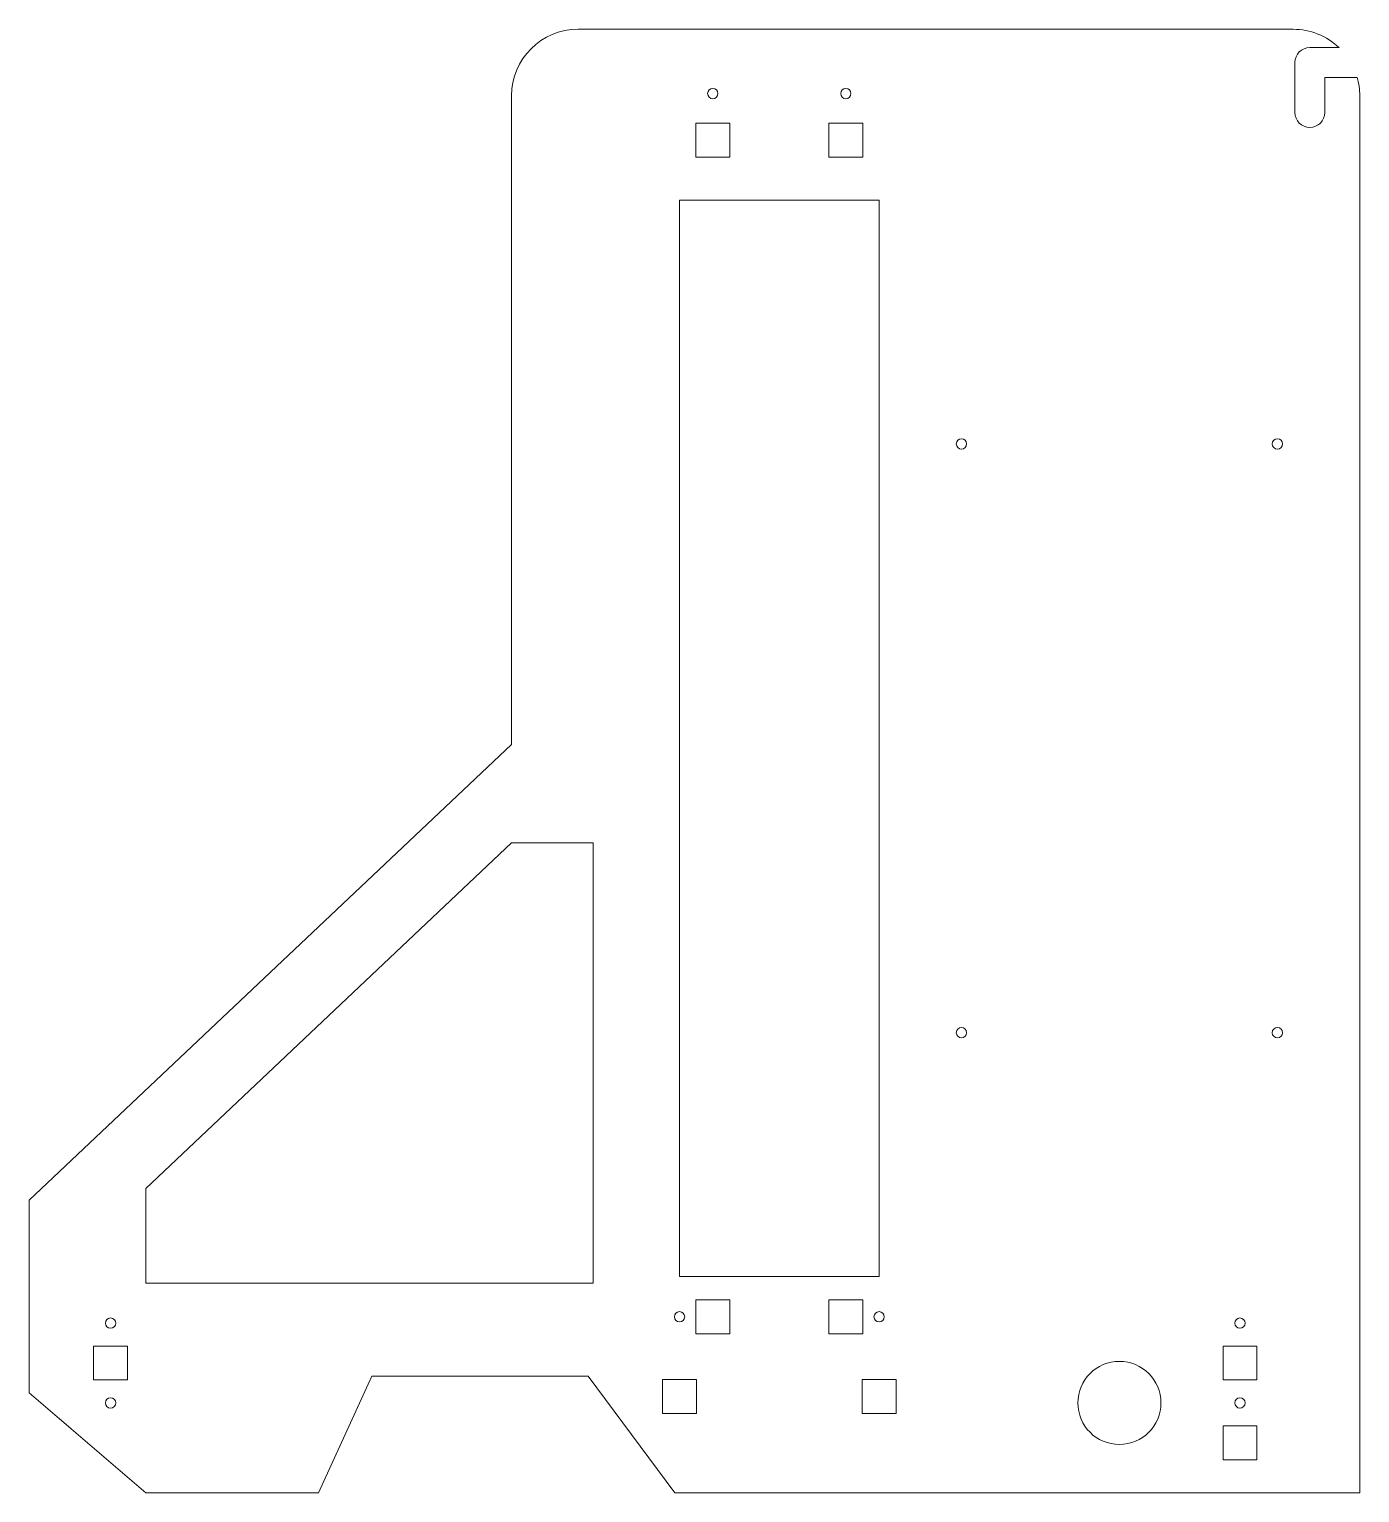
# Model space of a CAD drawing. Header units: millimetres. Extents: x -380 to 20, y -440 to 0.
import ezdxf

# ---------------------------------------------------------------- set-up
doc = ezdxf.new("R2010")
doc.units = ezdxf.units.MM

msp = doc.modelspace()

# ---------------------------------------------------------------- linework, layer by layer
at = {"color": 7, "linetype": 'Continuous', "lineweight": 15}
for p, q in [((0, 0), (-215, 0)), ((13.77, -5.5), (5, -5.5)), ((0.5, -10), (0.5, -25)), ((9.5, -25), (9.5, -14.5)), ((9.5, -14.5), (19.23, -14.5)), ((-235, -20), (-235, -215)), ((20, -440), (20, -20)), ((-179.6, -28.25), (-179.6, -38.45)), ((-169.4, -28.25), (-179.6, -28.25)), ((-169.4, -38.45), (-169.4, -28.25)), ((-139.6, -28.25), (-139.6, -38.45)), ((-129.4, -28.25), (-139.6, -28.25)), ((-129.4, -38.45), (-129.4, -28.25)), ((-179.6, -38.45), (-169.4, -38.45)), ((-139.6, -38.45), (-129.4, -38.45)), ((-184.5, -51.35), (-184.5, -375)), ((-124.5, -51.35), (-184.5, -51.35)), ((-124.5, -375), (-124.5, -51.35)), ((-235, -215), (-380, -352)), ((-235, -244.58), (-345, -348.51)), ((-210.5, -244.58), (-235, -244.58)), ((-210.5, -377), (-210.5, -244.58)), ((-380, -352), (-380, -410)), ((-345, -348.51), (-345, -377)), ((-345, -377), (-210.5, -377)), ((-184.5, -375), (-124.5, -375)), ((-179.6, -382), (-179.6, -392.2)), ((-169.4, -382), (-179.6, -382)), ((-169.4, -392.2), (-169.4, -382)), ((-139.6, -382), (-139.6, -392.2)), ((-129.4, -382), (-139.6, -382)), ((-129.4, -392.2), (-129.4, -382)), ((-360.65, -395.9), (-360.65, -406.1)), ((-350.45, -395.9), (-360.65, -395.9)), ((-350.45, -406.1), (-350.45, -395.9)), ((-179.6, -392.2), (-169.4, -392.2)), ((-139.6, -392.2), (-129.4, -392.2)), ((-21.1, -395.9), (-21.1, -406.1)), ((-10.9, -395.9), (-21.1, -395.9)), ((-10.9, -406.1), (-10.9, -395.9)), ((-360.65, -406.1), (-350.45, -406.1)), ((-293, -440), (-277, -405)), ((-277, -405), (-212, -405)), ((-212, -405), (-185.93, -440)), ((-189.6, -406), (-189.6, -416.2)), ((-179.4, -406), (-189.6, -406)), ((-179.4, -416.2), (-179.4, -406)), ((-129.6, -406), (-129.6, -416.2)), ((-119.4, -406), (-129.6, -406)), ((-119.4, -416.2), (-119.4, -406)), ((-21.1, -406.1), (-10.9, -406.1)), ((-380, -410), (-345, -440)), ((-189.6, -416.2), (-179.4, -416.2)), ((-129.6, -416.2), (-119.4, -416.2)), ((-21.1, -419.9), (-21.1, -430.1)), ((-10.9, -419.9), (-21.1, -419.9)), ((-10.9, -430.1), (-10.9, -419.9)), ((-21.1, -430.1), (-10.9, -430.1)), ((-345, -440), (-293, -440)), ((-185.93, -440), (20, -440))]:
    msp.add_line(p, q, dxfattribs=at)
for centre, radius in [((-174.5, -19.35), 1.55), ((-134.5, -19.35), 1.55), ((-99.75, -124.67), 1.55), ((-4.75, -124.67), 1.55), ((-99.75, -301.68), 1.55), ((-4.75, -301.68), 1.55), ((-184.5, -387.1), 1.55), ((-124.5, -387.1), 1.55), ((-355.55, -389), 1.55), ((-16, -389), 1.55), ((-52.25, -413), 12.5), ((-355.55, -413), 1.55), ((-16, -413), 1.55)]:
    msp.add_circle(centre, radius, dxfattribs=at)
for centre, radius, start, end in [((-215, -20), 20, 90, 180), ((0, -20), 20, 46.4688, 90), ((5, -10), 4.5, 90, 180), ((0, -20), 20, 0, 15.962), ((5, -25), 4.5, 180, 0)]:
    msp.add_arc(centre, radius, start, end, dxfattribs=at)

doc.saveas('drawing.dxf')
